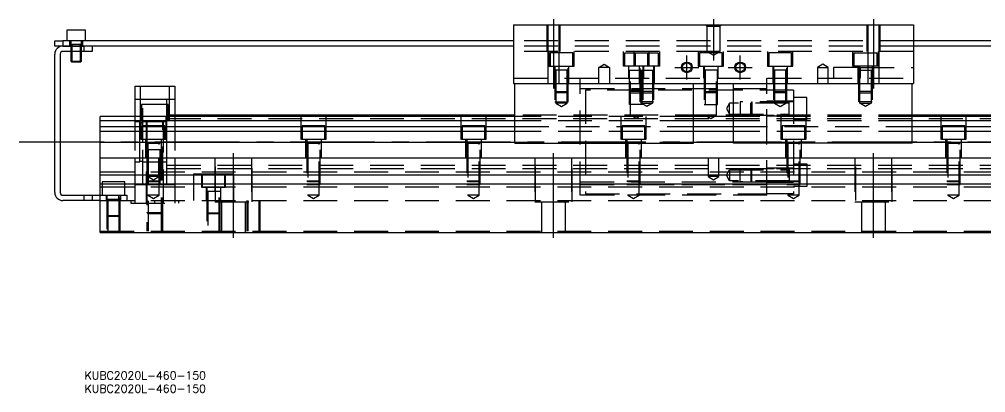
# Model space of a CAD drawing. Extents: x -13 to 690, y -296 to 112.
# Drawn here: x -13.3 to 349, y -295.8 to -155.8 of the extents above; entities that cross this region are included whole.
import ezdxf

# ---------------------------------------------------------------- set-up
doc = ezdxf.new("R2010")
doc.units = 0
doc.linetypes.add('CENTER', pattern=[50.8, 31.75, -6.35, 6.35, -6.35])
doc.linetypes.add('DASHED', pattern=[19.05, 12.7, -6.35])
doc.layers.get('0').update_dxf_attribs({"linetype": 'CONTINUOUS'})
doc.layers.add('CENTER', color=1, linetype='CENTER')
doc.styles.get("Standard").update_dxf_attribs({"font": 'txt.shx', "height": 3, "bigfont": 'bigfont.shx'})

# ---------------------------------------------------------------- blocks, each defined once
blk = doc.blocks.new('*U2')
at = {"color": 7, "linetype": 'CONTINUOUS'}
blk.add_text('KUBC2020L-460-150', height=3, dxfattribs=at).set_placement((11.17, -295.84))
blk = doc.blocks.new('*U3')
at = {"color": 7, "linetype": 'CONTINUOUS'}
blk.add_text('KUBC2020L-460-150', height=3, dxfattribs=at).set_placement((11.17, -290.88))

msp = doc.modelspace()

# ---------------------------------------------------------------- linework, layer by layer
at = {"color": 7, "linetype": 'CONTINUOUS'}
for p, q in [((172, -157.79), (172, -179.79)), ((172, -157.79), (322, -157.79)), ((322, -157.79), (322, -179.79)), ((11.5, -159.79), (4.5, -159.79)), ((4.5, -159.79), (4.5, -163.79)), ((11.5, -163.79), (11.5, -159.79)), ((0, -165.79), (0, -163.79)), ((0, -163.79), (3, -163.79)), ((3, -165.79), (0, -165.79)), ((3, -163.79), (3, -165.79)), ((172, -163.79), (3, -163.79)), ((11, -165.79), (3, -165.79)), ((3, -165.79), (11, -165.79)), ((172, -165.79), (11, -165.79)), ((11, -167.79), (11, -165.79)), ((14, -165.79), (14, -167.79)), ((491, -163.79), (322, -163.79)), ((483, -165.79), (322, -165.79)), ((0, -220.79), (0, -168.79)), ((2, -168.79), (2, -220.79)), ((11, -167.79), (3, -167.79)), ((6, -167.79002), (6, -171.44)), ((6.35, -167.79002), (6.35, -171.79)), ((9.65, -171.79), (9.65, -167.79002)), ((10, -171.44), (10, -167.79002)), ((14, -167.79), (11, -167.79)), ((6, -171.44), (10, -171.44)), ((6, -171.44), (6.35, -171.79)), ((9.65, -171.79), (6.35, -171.79)), ((9.65, -171.79), (10, -171.44)), ((30, -180.79), (45, -180.79)), ((30, -180.79), (30, -192.29)), ((45, -180.79), (45, -192.29)), ((172, -179.79), (322, -179.79)), ((172.5, -202.29), (172.5, -179.79)), ((239.5, -202.29), (239.5, -179.79)), ((254.5, -202.29), (254.5, -179.79)), ((321.5, -202.29), (321.5, -179.79)), ((172.5, -191.79), (45, -191.79)), ((420, -191.79), (321.5, -191.79)), ((172.5, -192.29), (17, -192.29)), ((17, -235.79), (17, -192.29)), ((172.5, -193.829608), (17, -193.829608)), ((254.5, -192.29), (239.5, -192.29)), ((254.5, -193.829608), (239.5, -193.829608)), ((477, -192.29), (321.5, -192.29)), ((477, -193.829608), (321.5, -193.829608)), ((17, -195.950392), (172.5, -195.950392)), ((172.5, -197.860532), (17, -197.860532)), ((239.5, -195.950392), (254.5, -195.950392)), ((254.5, -197.860532), (239.5, -197.860532)), ((321.5, -195.950392), (477, -195.950392)), ((477, -197.860532), (321.5, -197.860532)), ((172.5, -201.971934), (17, -201.971934)), ((172.5, -202.29), (239.5, -202.29)), ((254.5, -201.971934), (239.5, -201.971934)), ((321.5, -202.29), (254.5, -202.29)), ((477, -201.971934), (321.5, -201.971934)), ((17, -207.79), (477, -207.79)), ((17, -214.09), (477, -214.09)), ((17, -217.49), (477, -217.49)), ((35, -217.49), (35, -217.79)), ((3, -221.79), (11, -221.79)), ((11, -223.79), (3, -223.79)), ((11, -223.79), (11, -221.79)), ((11, -221.79), (14, -221.79)), ((14, -223.79), (11, -223.79)), ((14, -221.79), (14, -223.79)), ((14, -221.79), (17, -221.79)), ((17, -223.79), (14, -223.79)), ((24.500006, -223.39), (19.499994, -223.39)), ((24.500006, -223.39), (19.499994, -223.39)), ((24.500006, -223.39), (19.499994, -223.39)), ((17, -235.79), (477, -235.79))]:
    msp.add_line(p, q, dxfattribs=at)
at = {"color": 3, "linetype": 'DASHED'}
for p, q in [((184.500006, -157.79), (184.500006, -167.79)), ((184.9, -157.79), (184.9, -167.79)), ((189.1, -167.79), (189.1, -157.79)), ((189.499994, -167.79), (189.499994, -157.79)), ((244.5, -158.29), (244, -157.79)), ((244.5, -158.29), (244.5, -167.79)), ((244.5, -158.29), (249.5, -158.29)), ((249.5, -158.29), (250, -157.79)), ((249.5, -167.79), (249.5, -158.29)), ((304.500006, -157.79), (304.500006, -167.79)), ((304.9, -157.79), (304.9, -167.79)), ((309.1, -167.79), (309.1, -157.79)), ((309.499994, -167.79), (309.499994, -157.79)), ((5.5, -163.79), (5.5, -165.79)), ((10.000006, -165.19), (5.999994, -165.19)), ((6, -163.79), (6, -167.79)), ((6.35, -165.19), (6.35, -167.79)), ((9.65, -167.79), (9.65, -165.19)), ((9.999994, -167.79), (9.999994, -165.79)), ((10, -167.79), (10, -163.79)), ((10.5, -165.79), (10.5, -163.79)), ((322, -163.79), (172, -163.79)), ((322, -165.79), (172, -165.79)), ((322, -167.79), (172, -167.79)), ((184.9, -167.79), (184.9, -179.79)), ((185.25, -167.79), (185.25, -173.29)), ((194.25, -168.29), (185.75, -168.29)), ((185.75, -168.29), (185.75, -173.29)), ((189.1, -179.79), (189.1, -167.79)), ((194.25, -173.29), (194.25, -168.29)), ((194.75, -173.29), (194.75, -167.79)), ((213.25, -173.29), (213.25, -167.79)), ((213.75, -168.29), (222.25, -168.29)), ((213.75, -173.29), (213.75, -168.29)), ((217.25, -173.29), (217.25, -167.79)), ((217.75, -168.29), (226.25, -168.29)), ((217.75, -173.29), (217.75, -168.29)), ((222.25, -168.29), (222.25, -173.29)), ((222.75, -167.79), (222.75, -173.29)), ((226.25, -168.29), (226.25, -173.29)), ((226.75, -167.79), (226.75, -173.29)), ((241.25, -167.79), (241.25, -173.29)), ((250.25, -168.29), (241.75, -168.29)), ((241.75, -168.29), (241.75, -173.29)), ((249.5, -167.79), (244.5, -167.79)), ((244.5, -167.79), (247, -169.233376)), ((247, -169.233376), (249.5, -167.79)), ((250.25, -173.29), (250.25, -168.29)), ((250.75, -173.29), (250.75, -167.79)), ((267.25, -167.79), (267.25, -173.29)), ((276.25, -168.29), (267.75, -168.29)), ((267.75, -168.29), (267.75, -173.29)), ((276.25, -173.29), (276.25, -168.29)), ((276.75, -173.29), (276.75, -167.79)), ((299.25, -173.29), (299.25, -167.79)), ((299.75, -168.29), (308.25, -168.29)), ((299.75, -173.29), (299.75, -168.29)), ((304.9, -167.79), (304.9, -179.79)), ((308.25, -168.29), (308.25, -173.29)), ((308.75, -167.79), (308.75, -173.29)), ((309.1, -179.79), (309.1, -167.79)), ((185.25, -173.29), (194.75, -173.29)), ((187.25, -173.29), (187.25, -179.79)), ((187.500006, -173.29), (187.500006, -186.79)), ((192.499994, -186.79), (192.499994, -173.29)), ((192.75, -179.79), (192.75, -173.29)), ((204, -173.79), (206, -172.6353)), ((206, -173.79), (204, -173.79)), ((204, -179.79), (204, -173.79)), ((206, -172.6353), (208, -173.79)), ((208, -173.79), (206, -173.79)), ((208, -173.79), (208, -179.79)), ((222.75, -173.29), (213.25, -173.29)), ((215.25, -177.79), (215.25, -173.29)), ((215.500006, -187.79), (215.500006, -173.29)), ((226.75, -173.29), (217.25, -173.29)), ((219.25, -179.79), (219.25, -173.29)), ((219.500006, -186.79), (219.500006, -173.29)), ((220.499994, -173.29), (220.499994, -187.79)), ((220.75, -173.29), (220.75, -177.79)), ((224.499994, -173.29), (224.499994, -186.79)), ((224.75, -173.29), (224.75, -179.79)), ((241.25, -173.29), (250.75, -173.29)), ((243.25, -173.29), (243.25, -177.79)), ((243.500006, -173.29), (243.500006, -187.79)), ((248.499994, -187.79), (248.499994, -173.29)), ((248.75, -177.79), (248.75, -173.29)), ((267.25, -173.29), (276.75, -173.29)), ((269.25, -173.29), (269.25, -179.79)), ((269.500006, -173.29), (269.500006, -186.79)), ((274.499994, -186.79), (274.499994, -173.29)), ((274.75, -179.79), (274.75, -173.29)), ((288, -172.6353), (286, -173.79)), ((286, -173.79), (288, -173.79)), ((286, -173.79), (286, -179.79)), ((290, -173.79), (288, -172.6353)), ((288, -173.79), (290, -173.79)), ((290, -179.79), (290, -173.79)), ((292, -173.79), (292, -177.79)), ((302, -173.79), (292, -173.79)), ((308.75, -173.29), (299.25, -173.29)), ((301.25, -179.79), (301.25, -173.29)), ((301.500006, -186.79), (301.500006, -173.29)), ((302, -173.79), (322, -173.79)), ((302, -177.79), (302, -173.79)), ((302, -173.79), (302, -177.79)), ((306.499994, -173.29), (306.499994, -186.79)), ((306.75, -173.29), (306.75, -179.79)), ((192.500006, -174.89), (187.499994, -174.89)), ((187.9, -174.89), (187.9, -187.29)), ((192.1, -187.29), (192.1, -174.89)), ((215.499994, -174.89), (220.500006, -174.89)), ((215.9, -191.79), (215.9, -174.89)), ((219.499994, -174.89), (224.500006, -174.89)), ((219.9, -187.29), (219.9, -174.89)), ((220.1, -174.89), (220.1, -191.79)), ((224.1, -174.89), (224.1, -187.29)), ((248.500006, -174.89), (243.499994, -174.89)), ((243.9, -174.89), (243.9, -191.79)), ((248.1, -191.79), (248.1, -174.89)), ((274.500006, -174.89), (269.499994, -174.89)), ((269.9, -174.89), (269.9, -187.29)), ((274.1, -187.29), (274.1, -174.89)), ((301.499994, -174.89), (306.500006, -174.89)), ((301.9, -187.29), (301.9, -174.89)), ((306.1, -174.89), (306.1, -187.29)), ((32, -180.79), (32, -193.79)), ((43, -193.79), (43, -180.79)), ((172, -177.79), (322, -177.79)), ((197, -179.79), (197, -177.79)), ((197, -221.79), (197, -179.79)), ((267, -179.79), (267, -177.79)), ((267, -221.79), (267, -179.79)), ((187.5, -182.89), (192.5, -182.89)), ((187.5, -182.89), (187.9, -183.29)), ((192.1, -183.29), (187.9, -183.29)), ((192.1, -183.29), (192.5, -182.89)), ((267, -181.79), (197, -181.79)), ((277, -182.29), (199, -182.29)), ((199, -182.29), (199, -221.29)), ((220.5, -182.89), (215.5, -182.89)), ((215.9, -183.29), (215.5, -182.89)), ((215.9, -183.29), (220.1, -183.29)), ((224.5, -182.89), (219.5, -182.89)), ((219.9, -183.29), (219.5, -182.89)), ((219.9, -183.29), (224.1, -183.29)), ((220.5, -182.89), (220.1, -183.29)), ((224.5, -182.89), (224.1, -183.29)), ((243.5, -182.89), (248.5, -182.89)), ((243.5, -182.89), (243.9, -183.29)), ((248.1, -183.29), (243.9, -183.29)), ((248.1, -183.29), (248.5, -182.89)), ((267, -221.29), (267, -182.29)), ((269.5, -182.89), (274.5, -182.89)), ((269.5, -182.89), (269.9, -183.29)), ((274.1, -183.29), (269.9, -183.29)), ((274.1, -183.29), (274.5, -182.89)), ((277, -182.29), (277, -221.29)), ((306.5, -182.89), (301.5, -182.89)), ((301.9, -183.29), (301.5, -182.89)), ((301.9, -183.29), (306.1, -183.29)), ((306.5, -182.89), (306.1, -183.29)), ((33, -185.79), (30, -185.79)), ((42.5, -187.79), (32.5, -187.79)), ((32.5, -187.79), (32.5, -193.79)), ((33, -201.79), (33, -185.79)), ((42, -185.79), (33, -185.79)), ((42, -187.79), (42, -185.79)), ((45, -185.79), (42, -185.79)), ((42, -192.29), (42, -187.79)), ((42.5, -192.29), (42.5, -187.79)), ((187.500006, -186.79), (192.499994, -186.79)), ((192.1, -187.29), (187.9, -187.29)), ((187.9, -187.29), (190, -188.502436)), ((190, -188.502436), (192.1, -187.29)), ((220.499994, -187.79), (215.500006, -187.79)), ((224.499994, -186.79), (219.500006, -186.79)), ((219.9, -187.29), (224.1, -187.29)), ((222, -188.502436), (219.9, -187.29)), ((224.1, -187.29), (222, -188.502436)), ((243.500006, -187.79), (248.499994, -187.79)), ((253, -187.19), (251.787564, -189.29)), ((253, -191.39), (253, -187.19)), ((275.4, -187.19), (253, -187.19)), ((257, -186.790006), (257, -191.789994)), ((277, -186.790006), (257, -186.790006)), ((261.4, -186.79), (261, -187.19)), ((261, -191.39), (261, -187.19)), ((261.4, -186.79), (261.4, -191.79)), ((277, -186.54), (267, -186.54)), ((269.500006, -186.79), (274.499994, -186.79)), ((274.1, -187.29), (269.9, -187.29)), ((269.9, -187.29), (272, -188.502436)), ((272, -188.502436), (274.1, -187.29)), ((275.4, -191.790006), (275.4, -186.789994)), ((282, -185.04), (277, -185.04)), ((282, -193.54), (282, -185.04)), ((306.499994, -186.79), (301.500006, -186.79)), ((301.9, -187.29), (306.1, -187.29)), ((304, -188.502436), (301.9, -187.29)), ((306.1, -187.29), (304, -188.502436)), ((42.5, -191.79), (42, -191.79)), ((45, -191.79), (42.5, -191.79)), ((321.5, -191.79), (172.5, -191.79)), ((215.9, -191.79), (220.1, -191.79)), ((218, -193.002436), (215.9, -191.79)), ((220.1, -191.79), (218, -193.002436)), ((248.1, -191.79), (243.9, -191.79)), ((243.9, -191.79), (246, -193.002436)), ((246, -193.002436), (248.1, -191.79)), ((251.787564, -189.29), (253, -191.39)), ((253, -191.39), (275.4, -191.39)), ((257, -191.789994), (277, -191.789994)), ((261, -191.39), (261.4, -191.79)), ((267, -192.04), (277, -192.04)), ((30, -192.29), (30, -207.79)), ((31.85, -194.29), (30, -194.29)), ((31.85, -201.79), (31.85, -194.29)), ((33, -194.64), (31.85, -194.64)), ((32, -193.79), (43, -193.79)), ((32.25, -192.29), (32.25, -200.79)), ((40.5, -194.29), (33, -194.29)), ((34.25, -193.79), (34.25, -224.79)), ((34.500006, -193.79), (34.500006, -235.29)), ((40.499994, -235.29), (40.499994, -193.79)), ((42, -194.29), (40.5, -194.29)), ((40.75, -224.79), (40.75, -193.79)), ((41.75, -200.79), (41.75, -192.29)), ((42, -193.829608), (42, -192.29)), ((42, -193.04), (420, -193.04)), ((42, -201.79), (42, -193.829608)), ((42.5, -193.79), (42.5, -192.29)), ((45, -192.29), (45, -207.79)), ((92.25, -192.29), (92.25, -200.79)), ((101.75, -200.79), (101.75, -192.29)), ((152.25, -192.29), (152.25, -200.79)), ((161.75, -200.79), (161.75, -192.29)), ((239.5, -192.29), (172.5, -192.29)), ((239.5, -193.829608), (172.5, -193.829608)), ((212.25, -192.29), (212.25, -200.79)), ((221.75, -200.79), (221.75, -192.29)), ((321.5, -192.29), (254.5, -192.29)), ((321.5, -193.829608), (254.5, -193.829608)), ((272.25, -192.29), (272.25, -200.79)), ((277, -193.54), (282, -193.54)), ((281.75, -200.79), (281.75, -192.29)), ((332.25, -192.29), (332.25, -200.79)), ((341.75, -200.79), (341.75, -192.29)), ((41.25, -195.79), (32.75, -195.79)), ((32.75, -195.79), (32.75, -200.79)), ((41.25, -200.79), (41.25, -195.79)), ((101.25, -195.79), (92.75, -195.79)), ((92.75, -195.79), (92.75, -200.79)), ((101.25, -200.79), (101.25, -195.79)), ((161.25, -195.79), (152.75, -195.79)), ((152.75, -195.79), (152.75, -200.79)), ((161.25, -200.79), (161.25, -195.79)), ((172.5, -195.950392), (239.5, -195.950392)), ((239.5, -197.860532), (172.5, -197.860532)), ((221.25, -195.79), (212.75, -195.79)), ((212.75, -195.79), (212.75, -200.79)), ((221.25, -200.79), (221.25, -195.79)), ((254.5, -195.950392), (321.5, -195.950392)), ((321.5, -197.860532), (254.5, -197.860532)), ((281.25, -195.79), (272.75, -195.79)), ((272.75, -195.79), (272.75, -200.79)), ((281.25, -200.79), (281.25, -195.79)), ((341.25, -195.79), (332.75, -195.79)), ((332.75, -195.79), (332.75, -200.79)), ((341.25, -200.79), (341.25, -195.79)), ((31.85, -209.29), (31.85, -201.79)), ((32.25, -200.79), (41.75, -200.79)), ((33, -217.49), (33, -201.79)), ((34, -200.79), (34, -207.79)), ((39.500006, -202.39), (34.499994, -202.39)), ((34.500006, -200.79), (34.500006, -217.49)), ((34.9, -202.39), (34.9, -221.79)), ((39.1, -221.79), (39.1, -202.39)), ((39.499994, -217.49), (39.499994, -200.79)), ((40, -207.79), (40, -200.79)), ((42, -207.79), (42, -201.79)), ((92.25, -200.79), (101.75, -200.79)), ((94, -200.79), (94, -207.79)), ((99.500006, -202.39), (94.499994, -202.39)), ((94.500006, -200.79), (94.500006, -217.49)), ((94.9, -202.39), (94.9, -221.79)), ((99.1, -221.79), (99.1, -202.39)), ((99.499994, -217.49), (99.499994, -200.79)), ((100, -207.79), (100, -200.79)), ((152.25, -200.79), (161.75, -200.79)), ((154, -200.79), (154, -207.79)), ((159.500006, -202.39), (154.499994, -202.39)), ((154.500006, -200.79), (154.500006, -217.49)), ((154.9, -202.39), (154.9, -221.79)), ((159.1, -221.79), (159.1, -202.39)), ((159.499994, -217.49), (159.499994, -200.79)), ((160, -207.79), (160, -200.79)), ((239.5, -201.971934), (172.5, -201.971934)), ((212.25, -200.79), (221.75, -200.79)), ((214, -200.79), (214, -207.79)), ((219.500006, -202.39), (214.499994, -202.39)), ((214.500006, -200.79), (214.500006, -217.49)), ((214.9, -202.39), (214.9, -221.79)), ((219.1, -221.79), (219.1, -202.39)), ((219.499994, -217.49), (219.499994, -200.79)), ((220, -207.79), (220, -200.79)), ((321.5, -201.971934), (254.5, -201.971934)), ((272.25, -200.79), (281.75, -200.79)), ((274, -200.79), (274, -207.79)), ((279.500006, -202.39), (274.499994, -202.39)), ((274.500006, -200.79), (274.500006, -217.49)), ((274.9, -202.39), (274.9, -221.79)), ((279.1, -221.79), (279.1, -202.39)), ((279.499994, -217.49), (279.499994, -200.79)), ((280, -207.79), (280, -200.79)), ((332.25, -200.79), (341.75, -200.79)), ((334, -200.79), (334, -207.79)), ((339.500006, -202.39), (334.499994, -202.39)), ((334.500006, -200.79), (334.500006, -217.49)), ((334.9, -202.39), (334.9, -221.79)), ((339.1, -221.79), (339.1, -202.39)), ((339.499994, -217.49), (339.499994, -200.79)), ((340, -207.79), (340, -200.79)), ((40.500006, -204.79), (34.499994, -204.79)), ((35, -204.79), (35, -235.29)), ((40, -235.29), (40, -204.79)), ((30, -207.79), (30, -214.09)), ((30, -209.29), (31.85, -209.29)), ((31.85, -208.94), (33, -208.94)), ((33, -209.29), (40.5, -209.29)), ((35, -207.79), (35, -214.79)), ((39, -214.79), (39, -207.79)), ((40.5, -209.29), (42, -209.29)), ((42, -214.09), (42, -207.79)), ((45, -207.79), (45, -214.09)), ((60, -207.79), (60, -224.29)), ((60.291796, -223.79), (60.291796, -207.79)), ((73.708204, -207.79), (73.708204, -223.79)), ((74, -224.29), (74, -207.79)), ((180, -207.79), (180, -224.29)), ((180.291796, -223.79), (180.291796, -207.79)), ((193.708204, -207.79), (193.708204, -223.79)), ((194, -224.29), (194, -207.79)), ((245, -207.79), (245, -214.79)), ((249, -214.79), (249, -207.79)), ((277, -210.04), (282, -210.04)), ((282, -210.04), (282, -218.54)), ((300, -207.79), (300, -224.29)), ((300.291796, -223.79), (300.291796, -207.79)), ((313.708204, -207.79), (313.708204, -223.79)), ((314, -224.29), (314, -207.79)), ((17, -212.94), (477, -212.94)), ((42, -210.54), (420, -210.54)), ((42, -211.79), (420, -211.79)), ((251.787564, -214.29), (253, -212.19)), ((253, -212.19), (253, -216.39)), ((253, -212.19), (275.4, -212.19)), ((257, -216.789994), (257, -211.790006)), ((257, -211.790006), (277, -211.790006)), ((261, -212.19), (261.4, -211.79)), ((261, -212.19), (261, -216.39)), ((261.4, -216.79), (261.4, -211.79)), ((267, -211.54), (277, -211.54)), ((275.4, -211.789994), (275.4, -216.790006)), ((26.25, -216.79), (17.75, -216.79)), ((17.75, -216.79), (17.75, -217.49)), ((26.25, -217.49), (26.25, -216.79)), ((30, -214.09), (30, -217.49)), ((34.5, -216.39), (39.5, -216.39)), ((34.5, -216.39), (34.9, -216.79)), ((39.1, -216.79), (34.9, -216.79)), ((39, -214.79), (35, -214.79)), ((35, -214.79), (37, -215.9447)), ((37, -215.9447), (39, -214.79)), ((39.1, -216.79), (39.5, -216.39)), ((42, -217.49), (42, -214.09)), ((45, -214.09), (45, -217.49)), ((52, -213.79), (60.291796, -213.79)), ((52, -213.79), (52, -214.09)), ((52, -214.09), (52, -217.49)), ((55, -213.79), (55, -218.79)), ((55.25, -213.79), (55.25, -214.09)), ((55.25, -214.09), (55.25, -217.49)), ((60.291796, -213.79), (67, -213.79)), ((63.75, -214.09), (63.75, -213.79)), ((63.75, -217.49), (63.75, -214.09)), ((64, -218.79), (64, -213.79)), ((67, -213.79), (67, -214.09)), ((67, -214.09), (67, -217.49)), ((94.5, -216.39), (99.5, -216.39)), ((94.5, -216.39), (94.9, -216.79)), ((99.1, -216.79), (94.9, -216.79)), ((99.1, -216.79), (99.5, -216.39)), ((154.5, -216.39), (159.5, -216.39)), ((154.5, -216.39), (154.9, -216.79)), ((159.1, -216.79), (154.9, -216.79)), ((159.1, -216.79), (159.5, -216.39)), ((197, -216.79), (267, -216.79)), ((214.5, -216.39), (219.5, -216.39)), ((214.5, -216.39), (214.9, -216.79)), ((219.1, -216.79), (214.9, -216.79)), ((219.1, -216.79), (219.5, -216.39)), ((249, -214.79), (245, -214.79)), ((245, -214.79), (247, -215.9447)), ((247, -215.9447), (249, -214.79)), ((253, -216.39), (251.787564, -214.29)), ((275.4, -216.39), (253, -216.39)), ((277, -216.789994), (257, -216.789994)), ((261.4, -216.79), (261, -216.39)), ((277, -217.04), (267, -217.04)), ((274.5, -216.39), (279.5, -216.39)), ((274.5, -216.39), (274.9, -216.79)), ((279.1, -216.79), (274.9, -216.79)), ((279.1, -216.79), (279.5, -216.39)), ((334.5, -216.39), (339.5, -216.39)), ((334.5, -216.39), (334.9, -216.79)), ((339.1, -216.79), (334.9, -216.79)), ((339.1, -216.79), (339.5, -216.39)), ((17, -218.64), (477, -218.64)), ((17.75, -217.49), (17.75, -221.79)), ((26.25, -221.79), (26.25, -217.49)), ((30, -217.49), (30, -224.79)), ((30, -217.79), (33, -217.79)), ((33, -217.79), (33, -217.49)), ((33, -217.79), (34.5, -217.79)), ((34.500006, -217.49), (34.500006, -217.79)), ((34.500006, -217.79), (39.499994, -217.79)), ((34.500006, -217.79), (39.499994, -217.79)), ((39.499994, -217.79), (39.499994, -217.49)), ((39.499994, -217.79), (40, -217.79)), ((40, -217.79), (40.5, -217.79)), ((40.5, -217.79), (42, -217.79)), ((42, -217.79), (42, -217.49)), ((42, -217.79), (45, -217.79)), ((45, -217.49), (45, -224.79)), ((52, -217.49), (52, -223.79)), ((55, -218.79), (64, -218.79)), ((55.25, -217.49), (55.25, -218.79)), ((56.75, -218.79), (56.75, -223.79)), ((62.000006, -220.39), (56.999994, -220.39)), ((57.000006, -218.79), (57.000006, -235.29)), ((57.4, -220.39), (57.4, -235.29)), ((61.6, -235.29), (61.6, -220.39)), ((61.999994, -235.29), (61.999994, -218.79)), ((62.25, -223.79), (62.25, -218.79)), ((63.75, -218.79), (63.75, -217.49)), ((67, -217.49), (67, -223.79)), ((94.500006, -217.49), (94.500006, -217.79)), ((94.500006, -217.79), (99.499994, -217.79)), ((99.499994, -217.79), (99.499994, -217.49)), ((154.500006, -217.49), (154.500006, -217.79)), ((154.500006, -217.79), (159.499994, -217.79)), ((159.499994, -217.79), (159.499994, -217.49)), ((197, -217.79), (267, -217.79)), ((214.500006, -217.49), (214.500006, -217.79)), ((214.500006, -217.79), (219.499994, -217.79)), ((219.499994, -217.79), (219.499994, -217.49)), ((219.499994, -217.79), (267, -217.79)), ((274.500006, -217.49), (274.500006, -217.79)), ((274.500006, -217.79), (279.499994, -217.79)), ((282, -218.54), (277, -218.54)), ((279.499994, -217.79), (279.499994, -217.49)), ((334.500006, -217.49), (334.500006, -217.79)), ((334.500006, -217.79), (339.499994, -217.79)), ((339.499994, -217.79), (339.499994, -217.49)), ((17, -221.79), (27, -221.79)), ((17, -223.79), (477, -223.79)), ((19.25, -221.79), (19.25, -223.79)), ((19.500006, -221.79), (19.500006, -235.29)), ((19.9, -223.39), (19.9, -235.29)), ((19.9, -223.79), (24.1, -223.79)), ((19.9, -223.79), (24.1, -223.79)), ((24, -223.79), (24, -221.79)), ((24, -221.79), (24, -223.79)), ((24.1, -235.29), (24.1, -223.39)), ((24.499994, -235.29), (24.499994, -221.79)), ((24.75, -223.79), (24.75, -221.79)), ((27, -221.79), (27, -223.79)), ((28.5, -223.79), (28.5, -224.79)), ((39.1, -221.79), (34.9, -221.79)), ((34.9, -221.79), (37, -223.002436)), ((37, -223.002436), (39.1, -221.79)), ((37.5, -224.79), (37.5, -223.79)), ((37.5, -224.79), (37.5, -223.79)), ((46.5, -224.79), (46.5, -223.79)), ((60, -224.29), (74, -224.29)), ((62.5, -224.29), (62.5, -235.79)), ((71.5, -235.79), (71.5, -224.29)), ((72.000006, -223.79), (72.000006, -235.29)), ((72.4, -223.79), (72.4, -235.29)), ((76.6, -235.29), (76.6, -223.79)), ((76.999994, -235.29), (76.999994, -223.79)), ((99.1, -221.79), (94.9, -221.79)), ((94.9, -221.79), (97, -223.002436)), ((97, -223.002436), (99.1, -221.79)), ((159.1, -221.79), (154.9, -221.79)), ((154.9, -221.79), (157, -223.002436)), ((157, -223.002436), (159.1, -221.79)), ((180, -224.29), (194, -224.29)), ((182.5, -224.29), (182.5, -235.79)), ((191.5, -235.79), (191.5, -224.29)), ((267, -221.79), (197, -221.79)), ((199, -221.29), (267, -221.29)), ((219.1, -221.79), (214.9, -221.79)), ((214.9, -221.79), (217, -223.002436)), ((217, -223.002436), (219.1, -221.79)), ((277, -221.29), (267, -221.29)), ((279.1, -221.79), (274.9, -221.79)), ((274.9, -221.79), (277, -223.002436)), ((277, -223.002436), (279.1, -221.79)), ((300, -224.29), (314, -224.29)), ((302.5, -224.29), (302.5, -235.79)), ((311.5, -235.79), (311.5, -224.29)), ((339.1, -221.79), (334.9, -221.79)), ((334.9, -221.79), (337, -223.002436)), ((337, -223.002436), (339.1, -221.79)), ((28.5, -224.79), (46.5, -224.79)), ((19.5, -229.39), (24.5, -229.39)), ((19.5, -229.39), (19.9, -229.79)), ((24.1, -229.79), (19.9, -229.79)), ((24.1, -229.79), (24.5, -229.39)), ((34.5, -228.29), (40.5, -228.29)), ((34.5, -228.29), (35, -228.79)), ((40, -228.79), (35, -228.79)), ((40, -228.79), (40.5, -228.29)), ((57, -228.39), (62, -228.39)), ((57, -228.39), (57.4, -228.79)), ((61.6, -228.79), (57.4, -228.79)), ((61.6, -228.79), (62, -228.39)), ((17, -235.29), (477, -235.29)), ((20.500008, -235.79), (20.500008, -235.29)), ((21.359688, -235.29), (21.359688, -235.79)), ((22.640312, -235.79), (22.640312, -235.29)), ((23.499992, -235.29), (23.499992, -235.79))]:
    msp.add_line(p, q, dxfattribs=at)
at = {"color": 3, "linetype": 'CONTINUOUS'}
for centre in [(237, -173.79), (257, -173.79)]:
    msp.add_circle(centre, 2, dxfattribs=at)
at = {"color": 7, "linetype": 'CONTINUOUS'}
for centre in [(237, -173.79), (257, -173.79)]:
    msp.add_circle(centre, 1.65, dxfattribs=at)
for centre, radius, start, end in [((3, -168.79), 3, 90, 180), ((3, -168.79), 1, 90, 180), ((3, -220.79), 3, 180, 270), ((3, -220.79), 1, 180, 270)]:
    msp.add_arc(centre, radius, start, end, dxfattribs=at)
at = {"layer": 'CENTER', "color": 1, "linetype": 'CENTER'}
for p, q in [((187, -155.771549), (187, -181.771549)), ((247, -155.771549), (247, -171.214925)), ((307, -155.771549), (307, -181.771549)), ((237, -178.29), (237, -169.29)), ((257, -178.29), (257, -169.29)), ((232.5, -173.79), (241.5, -173.79)), ((252.5, -173.79), (261.5, -173.79)), ((-13.314543, -201.79), (547.016924, -201.79)), ((67, -237.79), (67, -205.79)), ((187, -237.79), (187, -205.79)), ((307, -237.79), (307, -205.79))]:
    msp.add_line(p, q, dxfattribs=at)

# ---------------------------------------------------------------- block references
at = {"color": 7, "linetype": 'CONTINUOUS'}
for name in ['*U3', '*U2']:
    msp.add_blockref(name, (0, 0), dxfattribs=at)

doc.saveas('drawing.dxf')
